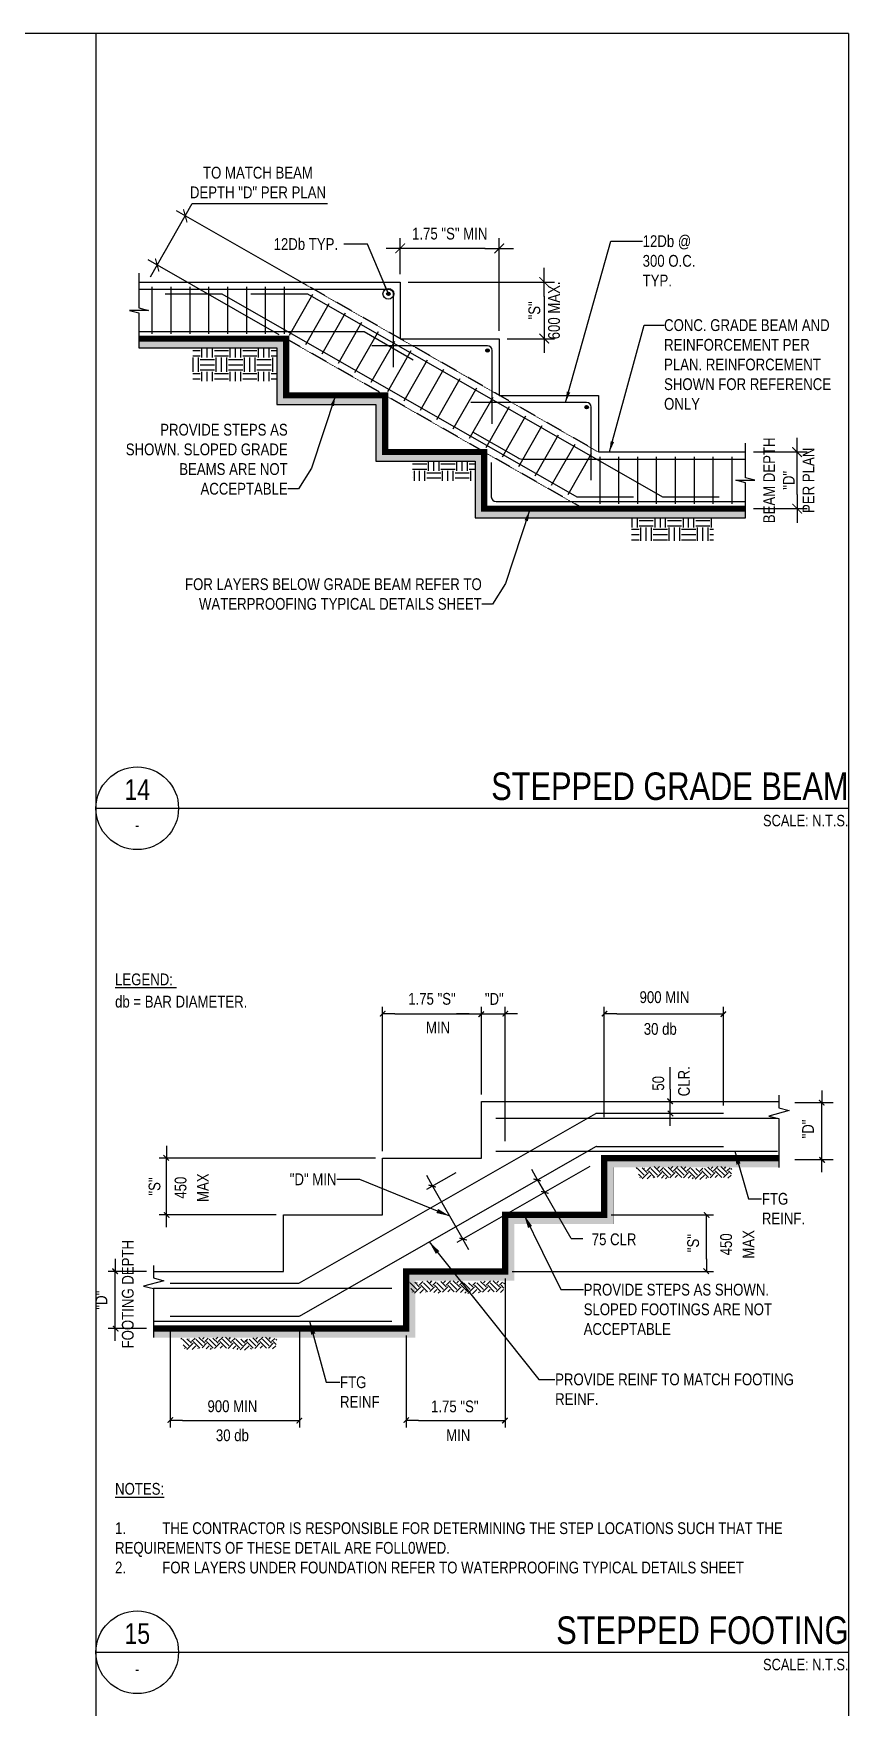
# Model space of a CAD drawing. Header units: millimetres. Extents: x 1990 to 90214, y -16050 to 57150.
# Drawn here: x 72195 to 89875, y 20852 to 57150 of the extents above; entities that cross this region are included whole.
import ezdxf
from ezdxf.enums import TextEntityAlignment as Align

# ---------------------------------------------------------------- set-up
doc = ezdxf.new("R2010")
doc.units = ezdxf.units.MM
doc.linetypes.add('DASHED', pattern=[0.75, 0.5, -0.25])
doc.linetypes.add('HIDDEN2', pattern=[0.1875, 0.125, -0.0625])
doc.layers.add('NPLT-JLA', color=193, linetype='Continuous', plot=False)
for name, color, linetype in [('S-G-BREK', 2, 'Continuous'), ('S-G-DIMS', 1, 'Continuous'), ('S-G-HIDDEN', 1, 'HIDDEN2'), ('S-G-HTCH', 1, 'Continuous'), ('S-G-LEDR', 2, 'Continuous'), ('S-G-MEDM', 3, 'Continuous'), ('S-G-RBAR', 7, 'Continuous'), ('S-G-TEXT', 3, 'Continuous'), ('S-G-THCK', 6, 'Continuous'), ('S-G-TITL', 7, 'Continuous'), ('S-G-TITLREF', 4, 'Continuous'), ('S-HATCH', 8, 'Continuous'), ('WATER PROOF', 1, 'DASHED')]:
    doc.layers.add(name, color=color, linetype=linetype)
doc.styles.add('ARIAL', font='arial.ttf', dxfattribs={"width": 0.8})
doc.dimstyles.new('ARIALDIMS', dxfattribs={"dimscale": 12, "dimtxt": 20, "dimasz": 19.5, "dimexe": 2.25, "dimexo": 1.75, "dimgap": 10, "dimtad": 1, "dimzin": 3, "dimdsep": 46, "dimtxsty": 'ARIAL', "dimblk1": 'nyatick', "dimblk2": 'nyatick', "dimsah": 1, "dimcen": 2.25, "dimclrd": 1, "dimclre": 1, "dimclrt": 2, "dimadec": 0, "dimazin": 0, "dimtfac": 1, "dimtmove": 0, "dimatfit": 3, "dimfxl": 1, "dimfrac": 2, "dimtolj": 1, "dimtzin": 0, "dimarcsym": 0})
pattern_1 = [(0, (-125039.88, -82204.95), (307.11207, 307.11207), [307.1121, -307.1121]), (0, (-125039.88, -82089.78), (307.11207, 307.11207), [307.1121, -307.1121]), (0, (-125039.88, -81974.6), (307.11207, 307.11207), [307.1121, -307.1121]), (90, (-125001.5, -81936.22), (-307.11207, 307.11207), [307.1121, -307.1121]), (90, (-124886.32, -81936.22), (-307.11207, 307.11207), [307.1121, -307.1121]), (90, (-124771.16, -81936.22), (-307.11207, 307.11207), [307.1121, -307.1121])]

# ---------------------------------------------------------------- blocks, each defined once
blk = doc.blocks.new('TICK')
blk.add_line((-1, 0), (0, 0))
at = {"const_width": 0.1}
blk.add_lwpolyline([(-0.24, -0.24), (0.2, 0.2)], dxfattribs=at)
blk = doc.blocks.new('*X70')
at = {"color": 0}
for p, q in [((54.31, 37.34), (54.5, 37.53)), ((56.04, 35.89), (54.62, 37.3)), ((55.51, 35.36), (54.8, 36.07)), ((55.58, 35.08), (56.92, 36.42)), ((56.57, 36.42), (55.59, 37.4)), ((56.04, 37.3), (56.08, 37.34)), ((56.57, 36.77), (57.34, 37.54)), ((56.68, 35.11), (57.45, 35.89)), ((58.31, 35.38), (56.92, 36.77)), ((58.87, 35.89), (57.45, 37.3)), ((59.4, 36.42), (58.14, 37.68)), ((58.8, 35.46), (59.75, 36.42)), ((58.87, 37.3), (59.25, 37.68)), ((59.4, 36.77), (60.11, 37.49)), ((59.66, 35.27), (60.28, 35.89)), ((61.16, 35.36), (59.75, 36.77)), ((61.7, 35.89), (60.28, 37.3)), ((62.23, 36.42), (61.1, 37.54)), ((61.45, 35.29), (62.58, 36.42)), ((61.7, 37.3), (62.11, 37.71)), ((62.23, 36.77), (63.17, 37.71)), ((63.97, 35.37), (62.58, 36.77)), ((62.61, 35.39), (63.11, 35.89)), ((64.52, 35.89), (63.11, 37.3)), ((65.05, 36.42), (63.76, 37.71)), ((64.33, 35.34), (65.41, 36.42)), ((64.52, 37.3), (64.85, 37.62)), ((65.05, 36.77), (65.8, 37.52)), ((65.31, 35.26), (65.94, 35.89)), ((66.82, 35.36), (65.41, 36.77)), ((67.35, 35.89), (65.94, 37.3)), ((66.84, 35.02), (68.24, 36.42)), ((67.88, 36.42), (66.98, 37.32)), ((67.82, 34.94), (68.77, 35.89)), ((67.88, 36.77), (68.44, 37.33)), ((69.65, 35.36), (68.24, 36.77)), ((70.18, 35.89), (68.77, 37.3)), ((70.71, 36.42), (69.54, 37.59)), ((69.97, 35.32), (71.06, 36.42)), ((70.18, 37.3), (70.55, 37.67)), ((70.71, 36.77), (71.65, 37.71)), ((72.45, 35.39), (71.06, 36.77)), ((71.08, 35.37), (71.59, 35.89)), ((73.01, 35.89), (71.59, 37.3)), ((73.54, 36.42), (72.24, 37.71)), ((72.86, 35.39), (73.89, 36.42)), ((73.01, 37.3), (73.33, 37.62)), ((73.54, 36.77), (74.22, 37.45)), ((73.75, 35.22), (74.42, 35.89)), ((74.51, 36.15), (73.89, 36.77)), ((74.62, 37.1), (74.42, 37.3)), ((55.09, 35.29), (55.15, 35.36)), ((57.95, 35.32), (57.98, 35.36)), ((60.57, 35.11), (60.81, 35.36)), ((66.24, 35.12), (66.47, 35.36)), ((69.1, 35.16), (69.3, 35.36))]:
    blk.add_line(p, q, dxfattribs=at)
blk = doc.blocks.new('nyatick')
at = {"layer": 'S-G-DIMS'}
blk.add_line((-1.01, 0), (1, 0), dxfattribs=at)
at = {"layer": 'S-G-DIMS', "const_width": 0.08}
blk.add_lwpolyline([(0.34, 0.34), (-0.34, -0.34)], dxfattribs=at)
blk = doc.blocks.new('A$C345d3ffa')
at = {"layer": 'S-HATCH'}
h = blk.add_hatch(dxfattribs=at)
h.set_pattern_fill('AR-CONC', color=256, scale=0.8, angle=45)
h.set_pattern_definition([(95, (-14860, -30357.71), (112.0757, 94.0427), [15.24, -167.64]), (40, (-14860, -30357.7), (-128.0148, 88.1414), [12.192, -134.1125]), (145.45144, (-14850.66, -30349.87), (-15.93904, 182.1841), [12.952, -142.4722]), (91.1842, (-14888.74, -30328.97), (177.1282, 129.5627), [22.86, -251.46]), (141.63556, (-14873.98, -30318.17), (-5.6693, 274.2614), [19.428, -213.7085]), (36.18415, (-14888.74, -30328.97), (-5.6693, 274.2614), [18.288, -201.1678]), (66, (-14867.18, -30321.79), (143.616, 27.9161), [15.24, -167.64]), (11, (-14867.18, -30321.79), (-69.23194, 139.15295), [12.192, -134.112]), (116.45145, (-14855.22, -30319.46), (74.38404, 167.0691), [12.952, -142.47195]), (82.5, (-14860, -30357.706), (-46.084375, 49.57873), [0, -132.4864, 0, -136.144, 0, -134.62]), (52.5, (-14860, -30357.706), (-18.87178, 94.4696), [0, -77.6224, 0, -129.4384, 0, -51.308]), (12.5, (-14892.04, -30389.75), (79.94229, 73.46096), [0, -50.8, 0, -158.496, 0, -210.312]), (2.5, (-14906.41, -30404.12), (69.41112, 98.1779), [0, -66.04, 0, -105.2576, 0, -149.352])])
h.paths.add_polyline_path([(-1209, -4147), (-4239, -4147), (-4239, -5130), (-5052, -5130), (-4960, -5290), (-4079, -5290), (-4079, -4307), (-1209, -4307)])
h.paths.add_polyline_path([(-5052, -5130), (-5959, -5130), (-5959, -6112), (-7679, -6112), (-7679, -7100), (-9526, -7100), (-9526, -7260), (-7519, -7260), (-7519, -6272), (-5799, -6272), (-5799, -5290), (-4960, -5290)])
h.paths.add_polyline_path([(-9526, -7100), (-11774, -7100), (-11774, -7260), (-9526, -7260)])
h.paths.add_polyline_path([(-11774, -7100), (-12059, -7100), (-12059, -7260), (-11774, -7260)])
at = {"layer": 'NPLT-JLA'}
for p, q in [((-1209, -4147), (-1209, -4307)), ((-12059, -7100), (-12059, -7260))]:
    blk.add_line(p, q, dxfattribs=at)
at = {"layer": 'S-G-BREK'}
for points in [[(-1209, -3056), (-1209, -3274), (-1033, -3322), (-1385, -3416), (-1209, -3457), (-1209, -4278)], [(-12059, -6007), (-12059, -6225), (-11883, -6272), (-12235, -6367), (-12059, -6407), (-12059, -7211)]]:
    blk.add_lwpolyline(points, dxfattribs=at)
at = {"layer": 'S-G-DIMS'}
for p, q in [((-8088, -4024), (-8088, -1522)), ((-7872, -1645), (-6585, -1645)), ((-6585, -1645), (-6801, -1645)), ((-6369, -3041), (-6369, -1522)), ((-6369, -1645), (-5959, -1645)), ((-5959, -3851), (-5959, -1522)), ((-4239, -3435), (-4239, -1522)), ((-4023, -1645), (-2384, -1645)), ((-2168, -3231), (-2168, -1522)), ((-3093, -2948), (-3093, -2568)), ((-3093, -3369), (-3093, -3164)), ((-264, -3187), (-930, -3187)), ((-462, -4174), (-462, -3187)), ((-8211, -4147), (-11960, -4147)), ((-11837, -5130), (-11837, -4147)), ((-4490, -4290), (-6800, -5610)), ((-264, -4174), (-930, -4174)), ((-6813, -4401), (-7325, -4693)), ((-7218, -4632), (-6694, -5549)), ((-5397, -4526), (-5276, -4739)), ((-4816, -5539), (-5169, -4926)), ((-9931, -5130), (-11960, -5130)), ((-4117, -5130), (-2344, -5130)), ((-2466, -5896), (-2466, -5346)), ((-4816, -5539), (-4609, -5539)), ((-12182, -6112), (-12847, -6112)), ((-12724, -7100), (-12724, -6112)), ((-5959, -6235), (-5959, -8817)), ((-5836, -6112), (-2344, -6112)), ((-12182, -7100), (-12847, -7100)), ((-11774, -7075), (-11774, -8817)), ((-9526, -7070), (-9526, -8817)), ((-7679, -7223), (-7679, -8817)), ((-11558, -8695), (-9743, -8695)), ((-7463, -8695), (-6175, -8695))]:
    blk.add_line(p, q, dxfattribs=at)
at = {"layer": 'S-G-MEDM'}
for p, q in [((-6369, -4147), (-6369, -3164)), ((-6369, -3164), (-1209, -3164)), ((-8088, -4147), (-6369, -4147)), ((-8088, -5130), (-8088, -4147)), ((-4239, -4147), (-1209, -4147)), ((-4239, -5130), (-4239, -4147)), ((-9808, -5130), (-8088, -5130)), ((-9808, -6112), (-9808, -5130)), ((-5959, -5130), (-4239, -5130)), ((-5959, -6112), (-5959, -5130)), ((-12059, -6112), (-9808, -6112)), ((-7679, -7100), (-7679, -6112)), ((-7679, -6112), (-5959, -6112)), ((-12059, -7100), (-7679, -7100))]:
    blk.add_line(p, q, dxfattribs=at)
at = {"layer": 'S-G-MEDM', "const_width": 0.8}
blk.add_lwpolyline([(-12059, -7260), (-7519, -7260), (-7519, -6272), (-5799, -6272), (-5799, -5290), (-4079, -5290), (-4079, -4307), (-1209, -4307)], dxfattribs=at)
at = {"layer": 'S-G-THCK'}
for p, q in [((-9526, -6312), (-4386, -3374)), ((-6123, -3451), (-1235, -3451)), ((-4365, -3369), (-2168, -3369)), ((-9526, -6885), (-4386, -3947)), ((-6123, -4024), (-1235, -4024)), ((-4365, -3942), (-2168, -3942)), ((-11774, -6317), (-9547, -6317)), ((-12059, -6399), (-7925, -6399)), ((-11774, -6890), (-9547, -6890)), ((-12059, -6972), (-7925, -6972))]:
    blk.add_line(p, q, dxfattribs=at)
for centre, start, end in [((-4365, -3410), 90, 119.7449), ((-4365, -3983), 90, 119.7449), ((-9547, -6276), 270, 299.7449), ((-9547, -6849), 270, 299.7449)]:
    blk.add_arc(centre, 40.9, start, end, dxfattribs=at)
at = {"layer": 'WATER PROOF', "ltscale": 200, "const_width": 109}
blk.add_lwpolyline([(-12059, -7100), (-7679, -7100), (-7679, -6112), (-5959, -6112), (-5959, -5130), (-4239, -5130), (-4239, -4147), (-1209, -4147)], dxfattribs=at)
at = {"layer": 'S-G-DIMS'}
for p, xscale, yscale, zscale, rotation in [((-8088, -1645), 216.206896551712, 216.206896551712, 216.206896551712, 180), ((-5959, -1645), 216.206896551712, 216.206896551712, 216.206896551712, 180), ((-4239, -1645), 216.206896551712, 216.206896551712, 216.206896551712, 180), ((-3093, -3164), 216.2068965516746, 216.2068965516746, 216.2068965516746, 270), ((-462, -3187), 216.2068965516746, 216.2068965516746, 216.2068965516746, 270), ((-3093, -3369), 216.2068965516752, 216.2068965516752, 216.2068965516752, 90), ((-11837, -4147), 216.2068965516746, 216.2068965516746, 216.2068965516746, 270), ((-5397, -4526), 216.2068965516582, 216.2068965516582, 216.2068965516582, 299.7448812969484), ((-462, -4174), 216.2068965516752, 216.2068965516752, 216.2068965516752, 90), ((-7218, -4632), 216.2068965516582, 216.2068965516582, 216.2068965516582, 299.7448812969484), ((-5276, -4739), 216.2068965516585, 216.2068965516585, 216.2068965516585, 119.7448812969483), ((-11837, -5130), 216.2068965516752, 216.2068965516752, 216.2068965516752, 90), ((-2466, -5130), 216.2068965516752, 216.2068965516752, 216.2068965516752, 90), ((-6694, -5549), 216.2068965516585, 216.2068965516585, 216.2068965516585, 119.7448812969483), ((-12724, -6112), 216.2068965516746, 216.2068965516746, 216.2068965516746, 270), ((-2466, -6112), 216.2068965516746, 216.2068965516746, 216.2068965516746, 270), ((-12724, -7100), 216.2068965516752, 216.2068965516752, 216.2068965516752, 90), ((-11774, -8695), 216.206896551712, 216.206896551712, 216.206896551712, 180), ((-7679, -8695), 216.206896551712, 216.206896551712, 216.206896551712, 180)]:
    blk.add_blockref('TICK', p, dxfattribs=dict(at, xscale=xscale, yscale=yscale, zscale=zscale, rotation=rotation))
at = {"layer": 'S-G-DIMS', "xscale": 216.206896551712, "yscale": 216.206896551712, "zscale": 216.206896551712}
for p in [(-6369, -1645), (-6369, -1645), (-2168, -1645), (-9526, -8695), (-5959, -8695)]:
    blk.add_blockref('TICK', p, dxfattribs=at)
at = {"layer": 'S-G-HTCH', "xscale": 81.89655172413728, "yscale": 81.89655172413728, "zscale": 81.89655172413728}
for p in [(-8134, -7380), (-12081, -9363), (-16034, -10341)]:
    blk.add_blockref('*X70', p, dxfattribs=at)
at = {"layer": 'S-G-LEDR', "color": 3, "style": 'ARIAL'}
for s, insert, char_height, width, attachment_point in [('"D" MIN', (-8886, -4616), 204.7, 1745, 9), ('FTG REINF.', (-1504, -4749), 204.7, 1152.84, 1), ('PROVIDE STEPS AS SHOWN. SLOPED FOOTINGS ARE NOT ACCEPTABLE', (-4596, -6325), 204.74, 4082.28, 1), ('FTG REINF', (-8824, -7931), 204.7, 918.22, 1), ('PROVIDE REINF TO MATCH FOOTING REINF.', (-5091, -7882), 204.74, 4239.38, 1), ('{\\LNOTES:\\P\\P\\pxi-3,l3,t3;}1.^ITHE CONTRACTOR IS RESPONSIBLE FOR DETERMINING THE STEP LOCATIONS SUCH THAT THE REQUIREMENTS OF THESE DETAIL ARE FOLL0WED.\\P2.^IFOR LAYERS UNDER FOUNDATION REFER TO WATERPROOFING TYPICAL DETAILS SHEET', (-12728, -9780), 204.741, 12937.28, 1)]:
    blk.add_mtext(s, dxfattribs=dict(at, insert=insert, char_height=char_height, width=width, attachment_point=attachment_point))
at = {"layer": 'S-G-TEXT', "style": 'ARIAL', "width": 0.8}
for s, height, p in [('%%ULEGEND: ', 204.74, (-12728, -1148)), ('db = BAR DIAMETER.', 204.74, (-12728, -1534)), ('75 CLR', 204.7, (-4456, -5657))]:
    blk.add_text(s, height=height, dxfattribs=at).set_placement(p)
for s, p in [('1.75 "S"', (-7229, -1383)), ('"D"', (-6147, -1385)), ('1.75 "S"', (-6833, -8453))]:
    blk.add_text(s, height=204.7, dxfattribs=at).set_placement(p, align=Align.MIDDLE_CENTER)
blk.add_text('900 MIN', height=204.7, dxfattribs=at).set_placement((-3194, -1354), align=Align.MIDDLE)
for s, p in [('MIN', (-7123, -1984)), ('30 db', (-3267, -2007)), ('900 MIN', (-10692, -8552)), ('30 db', (-10692, -9056)), ('MIN', (-6773, -9055))]:
    blk.add_text(s, height=204.7, dxfattribs=at).set_placement(p, align=Align.CENTER)
for s, p in [('CLR.', (-2754, -3074)), ('50', (-3200, -2976))]:
    blk.add_text(s, height=204.7, rotation=90, dxfattribs=at).set_placement(p)
for s, height, p in [('"D"', 204.7, (-703, -3641)), ('450', 204.7, (-11592, -4659)), ('MAX', 204.7, (-11204, -4659)), ('FOOTING DEPTH', 204.74, (-12508, -6507)), ('"D"', 204.7, (-12965, -6610))]:
    blk.add_text(s, height=height, rotation=90, dxfattribs=at).set_placement(p, align=Align.MIDDLE)
for p in [(-12044, -4638), (-2697, -5621)]:
    blk.add_text('"S"', height=204.7, rotation=90, dxfattribs=at).set_placement(p, align=Align.MIDDLE_CENTER)
for s, p in [('450', (-2022, -5642)), ('MAX', (-1634, -5642))]:
    blk.add_text(s, height=204.7, rotation=90, dxfattribs=at).set_placement(p, align=Align.CENTER)
at = {"layer": 'S-G-LEDR', "annotation_type": 0, "has_hookline": 1}
for points, hookline_direction in [([(-1974, -4024), (-1738, -4851), (-1508, -4851)], 0), ([(-6921, -5151), (-8482, -4514), (-8882, -4514)], 1), ([(-5631, -5130), (-4990, -6427), (-4599, -6427)], 0), ([(-7277, -5600), (-5372, -7984), (-5095, -7984)], 0), ([(-9352, -6972), (-9062, -8033), (-8828, -8033)], 0)]:
    blk.add_leader(points, dimstyle='ARIALDIMS', override={"dimgap": 0.05, "dimtad": 0}, dxfattribs=dict(at, hookline_direction=hookline_direction))

msp = doc.modelspace()

# ---------------------------------------------------------------- hatches: boundary and pattern name
at = {"layer": 'S-G-HTCH'}
h = msp.add_hatch(dxfattribs=at)
h.set_pattern_fill('NYAEARTH', color=256, scale=1228.448276, style=0, pattern_type=2)
h.set_pattern_definition(pattern_1)
h.paths.add_polyline_path([(77473.223, 49610.288), (77473.223, 50332.222), (75652.575, 50332.222), (75652.575, 49610.288)])
h = msp.add_hatch(dxfattribs=at)
h.set_pattern_fill('NYAEARTH', color=256, scale=1228.448276, style=0, pattern_type=2)
h.set_pattern_definition(pattern_1)
h.paths.add_polyline_path([(81772.792, 47451.346), (81772.792, 47875.326), (80415.174, 47875.326), (80415.174, 47451.346)])
h = msp.add_hatch(dxfattribs=at)
h.set_pattern_fill('NYAEARTH', color=256, scale=1228.448276, style=0, pattern_type=2)
h.set_pattern_definition(pattern_1)
h.paths.add_polyline_path([(85166.977, 46646.878), (85166.977, 46147.01), (86945.593, 46147.01), (86945.593, 46646.878)])
at = {"layer": 'S-HATCH', "transparency": 33554687}
h = msp.add_hatch(dxfattribs=at)
h.set_pattern_fill('AR-CONC', color=256)
h.set_pattern_definition([(50, (53475, 18300), (182.18467, -15.9391), [19.05, -209.55]), (355, (53475, 18300), (-35.2434, 191.05685), [15.24, -167.6406]), (100.45144, (53490.18, 18298.67), (146.94125, 175.11775), [16.19, -178.09024]), (46.1842, (53475, 18350.8), (271.079, -42.0423), [28.575, -314.325]), (96.63556, (53497.6, 18347.3), (237.4041, 247.4261), [24.285, -267.1356]), (351.18415, (53475, 18350.8), (237.4041, 247.4261), [22.86, -251.4597]), (21, (53500.4, 18338.1), (151.6144, -102.2652), [19.05, -209.55]), (326, (53500.4, 18338.1), (61.802, 184.188), [15.24, -167.64]), (71.45144, (53513.03, 18329.58), (213.4164, 81.9228), [16.19, -178.08994]), (37.5, (53475, 18300), (3.0886, 84.55504), [0, -165.608, 0, -170.18, 0, -168.275]), (7.5, (53475, 18300), (66.81966, 100.18057), [0, -97.028, 0, -161.798, 0, -64.135]), (327.5, (53418.36, 18300), (135.5906, -5.72874), [0, -63.5, 0, -198.12, 0, -262.89]), (317.5, (53392.96, 18300), (148.12918, 25.4265), [0, -82.55, 0, -131.572, 0, -186.69])])
h.paths.add_polyline_path([(87638.557, 46646.878), (87638.557, 46846.878), (81972.792, 46846.878), (81972.792, 48075.326), (79823.007, 48075.326), (79823.007, 49303.774), (77673.223, 49303.774), (77673.223, 50532.222), (74483.474, 50532.222), (74483.474, 50332.222), (77473.223, 50332.222), (77473.223, 49103.774), (79623.007, 49103.774), (79623.007, 47875.326), (81772.792, 47875.326), (81772.792, 46646.878)])
h.paths.add_polyline_path([(74148.731, 47011.814), (77789.001, 47011.814), (77789.001, 48832.28), (74148.731, 48832.28)], flags=9)

# ---------------------------------------------------------------- linework, layer by layer
at = {"layer": 'NPLT-JLA'}
for p, q in [((89875, 57150), (2250, 57150)), ((73550, 57150), (73550, -16050)), ((89875, 57150), (89875, -16050))]:
    msp.add_line(p, q, dxfattribs=at)
at = {"layer": 'S-G-BREK'}
for points in [[(74483.474, 51954.997), (74483.474, 51201.307), (74688.215, 51146.447), (74278.732, 51146.447), (74483.474, 51091.586), (74483.474, 50332.222)], [(87638.557, 46646.878), (87638.557, 47406.241), (87433.816, 47461.102), (87843.299, 47461.102), (87638.557, 47515.962), (87638.557, 48269.652)]]:
    msp.add_lwpolyline(points, dxfattribs=at)
at = {"layer": 'S-G-DIMS'}
msp.add_line((75640.375, 53464.202), (78572.925, 53464.202), dxfattribs=at)
at = {"layer": 'S-G-DIMS', "color": 1}
for p, q in [((78133.381, 51684.142), (75295.256, 53305.927)), ((75030.132, 52396.277), (75334.872, 52929.573)), ((80149.239, 51932.653), (80149.239, 52712.151)), ((82299.024, 50704.205), (82299.024, 52712.151)), ((81991.912, 52491.03), (80456.351, 52491.03)), ((77523.9, 50617.55), (74685.775, 52239.335)), ((80321.222, 51760.671), (83495.144, 51760.671)), ((83274.023, 51453.559), (83274.023, 50839.335)), ((82471.007, 50532.222), (83495.144, 50532.222)), ((87810.54, 48075.326), (88981.061, 48075.326)), ((88759.94, 47153.99), (88759.94, 47768.214)), ((87810.54, 46846.878), (88981.061, 46846.878))]:
    msp.add_line(p, q, dxfattribs=at)
at = {"layer": 'S-G-HIDDEN'}
for p, q in [((84448.808, 48075.326), (77999.455, 51760.671)), ((84122.576, 46846.878), (77673.223, 50532.222))]:
    msp.add_line(p, q, dxfattribs=at)
at = {"layer": 'S-G-MEDM'}
for points in [[(74483.474, 51760.671), (80149.239, 51760.671), (80149.239, 50532.222), (82299.024, 50532.222), (82299.024, 49303.774), (84448.808, 49303.774), (84448.808, 48075.326), (87638.557, 48075.326)], [(74483.474, 50532.222), (77673.223, 50532.222), (77673.223, 49303.774), (79823.007, 49303.774), (79823.007, 48075.326), (81972.792, 48075.326), (81972.792, 46846.878), (87638.557, 46846.878)], [(74483.474, 50332.222), (77473.223, 50332.222), (77473.223, 49103.774), (79623.007, 49103.774), (79623.007, 47875.326), (81772.792, 47875.326), (81772.792, 46646.878), (87638.557, 46646.878)]]:
    msp.add_lwpolyline(points, dxfattribs=at)
at = {"layer": 'S-G-RBAR'}
for points in [[(79931.702, 51504.744, -1), (79854.924, 51504.744, -1), (79931.702, 51504.744, -1), (79867.72, 51504.744, -1), (79918.905, 51504.744, -1), (79880.516, 51504.744, -1), (79906.109, 51504.744, -1), (79893.313, 51504.744, -1)], [(82081.486, 50276.296, -1), (82004.708, 50276.296, -1), (82081.486, 50276.296, -1), (82017.504, 50276.296, -1), (82068.69, 50276.296, -1), (82030.301, 50276.296, -1), (82055.893, 50276.296, -1), (82043.097, 50276.296, -1)], [(84231.271, 49047.847, -1), (84154.493, 49047.847, -1), (84231.271, 49047.847, -1), (84167.289, 49047.847, -1), (84218.474, 49047.847, -1), (84180.085, 49047.847, -1), (84205.678, 49047.847, -1), (84192.882, 49047.847, -1)]]:
    msp.add_lwpolyline(points, format="xyb", dxfattribs=at)
at = {"layer": 'S-G-THCK'}
for p, q in [((74772.72, 50634.593), (74772.72, 51658.3)), ((75182.202, 50634.593), (75182.202, 51658.3)), ((75591.685, 50634.593), (75591.685, 51658.3)), ((76001.168, 50634.593), (76001.168, 51658.3)), ((76410.651, 50634.593), (76410.651, 51658.3)), ((76820.133, 50634.593), (76820.133, 51658.3)), ((77229.616, 50634.593), (77229.616, 51658.3)), ((77639.099, 50634.593), (77639.099, 51658.3)), ((77745.741, 50608.689), (78253.641, 51497.516)), ((78101.271, 50405.529), (78609.172, 51294.355)), ((78456.802, 50202.368), (78964.703, 51091.195)), ((78812.332, 49999.208), (79320.233, 50888.035)), ((79167.863, 49796.048), (79675.764, 50684.874)), ((79523.394, 49592.887), (80031.294, 50481.714)), ((79878.924, 49389.727), (80386.825, 50278.554)), ((80234.455, 49186.567), (80742.356, 50075.393)), ((80589.985, 48983.406), (81097.886, 49872.233)), ((80945.516, 48780.246), (81453.417, 49669.073)), ((81301.047, 48577.086), (81808.947, 49465.912)), ((81656.577, 48373.925), (82164.478, 49262.752)), ((82012.108, 48170.765), (82520.009, 49059.592)), ((82367.638, 47967.605), (82875.539, 48856.431)), ((82723.169, 47764.444), (83231.07, 48653.271)), ((81720.871, 48514.044), (82710.143, 47948.746)), ((83078.7, 47561.284), (83586.6, 48450.111)), ((82811.723, 47921.77), (87638.557, 47921.77)), ((83434.23, 47358.124), (83942.131, 48246.95)), ((83789.761, 47154.963), (84297.662, 48043.79)), ((84483.956, 46949.248), (84483.956, 47972.955)), ((84893.438, 46949.248), (84893.438, 47972.955)), ((85302.921, 46949.248), (85302.921, 47972.955)), ((85712.404, 46949.248), (85712.404, 47972.955)), ((86121.887, 46949.248), (86121.887, 47972.955)), ((86531.369, 46949.248), (86531.369, 47972.955)), ((86940.852, 46949.248), (86940.852, 47972.955)), ((87350.335, 46949.248), (87350.335, 47972.955))]:
    msp.add_line(p, q, dxfattribs=at)
for points in [[(74483.474, 51607.115), (79893.313, 51607.115, -0.414213562), (79995.683, 51504.744), (79995.683, 49917.998)], [(82145.468, 48689.55), (82145.468, 50276.296, 0.414213562), (82043.097, 50378.666), (79535.015, 50378.666)], [(84295.252, 47461.102), (84295.252, 49047.847, 0.414213562), (84192.882, 49150.218), (81684.8, 49150.218)], [(82126.348, 47846.432), (82126.348, 47102.804, 0.414213562), (82228.718, 47000.434), (87638.557, 47000.434)]]:
    msp.add_lwpolyline(points, format="xyb", dxfattribs=at)
for points in [[(75052.364, 51504.744), (76280.812, 51504.744), (83984.206, 47102.804), (85212.655, 47102.804)], [(76909.376, 51504.744), (78137.824, 51504.744), (85841.219, 47102.804), (87069.667, 47102.804)], [(74483.474, 50685.778), (79364.679, 50685.778), (80431.271, 50076.297)]]:
    msp.add_lwpolyline(points, dxfattribs=at)
msp.add_arc((82811.723, 48126.511), 204.741, 240.2551187, 270, dxfattribs=at)
at = {"layer": 'S-G-TITLREF'}
for p, q in [((73550, 40350), (89875, 40350)), ((73550, 40350), (89875, 40350)), ((73550, 22050), (89875, 22050))]:
    msp.add_line(p, q, dxfattribs=at)
for centre in [(74445.884, 40350), (74445.884, 22050)]:
    msp.add_circle(centre, 895.884, dxfattribs=at)
at = {"layer": 'WATER PROOF', "ltscale": 200, "const_width": 136.37}
msp.add_lwpolyline([(74483.474, 50532.222), (77673.223, 50532.222), (77673.223, 49303.774), (79823.007, 49303.774), (79823.007, 48075.326), (81972.792, 48075.326), (81972.792, 46846.878), (87638.557, 46846.878)], dxfattribs=at)

# ---------------------------------------------------------------- block references
at = {"layer": 'S-G-DIMS', "color": 1}
for p, xscale, yscale, zscale, rotation in [((75487.242, 53196.221), 307.1120689655034, 307.1120689655034, 307.1120689655034, 60.25511870305829), ((74877.761, 52129.629), 307.1120689655039, 307.1120689655039, 307.1120689655039, 240.2551187030583), ((80149.239, 52491.03), 307.1120689655148, 307.1120689655148, 307.1120689655148, 180), ((83274.023, 51760.671), 307.1120689655152, 307.1120689655152, 307.1120689655152, 90), ((83274.023, 50532.222), 307.1120689655148, 307.1120689655148, 307.1120689655148, 270), ((88759.94, 48075.326), 307.1120689655152, 307.1120689655152, 307.1120689655152, 90), ((88759.94, 46846.878), 307.1120689655148, 307.1120689655148, 307.1120689655148, 270)]:
    msp.add_blockref('nyatick', p, dxfattribs=dict(at, xscale=xscale, yscale=yscale, zscale=zscale, rotation=rotation))
at = {"layer": 'S-G-DIMS', "color": 1, "xscale": 307.1120689655148, "yscale": 307.1120689655148, "zscale": 307.1120689655148}
msp.add_blockref('nyatick', (82299.024, 52491.03), dxfattribs=at)
at = {"layer": 'S-G-MEDM', "xscale": 1.25, "yscale": 1.25, "zscale": 1.25}
msp.add_blockref('A$C345d3ffa', (89875, 37947.133), dxfattribs=at)

# ---------------------------------------------------------------- texts
at = {"layer": 'S-G-DIMS', "color": 3, "insert": (77064.161, 53918.32), "char_height": 255.92673, "width": 2950.63609, "attachment_point": 5, "style": 'ARIAL'}
msp.add_mtext('\\A1;TO MATCH BEAM DEPTH "D" PER PLAN', dxfattribs=at)
at = {"layer": 'S-G-DIMS', "color": 3, "insert": (81224.132, 52808.867), "char_height": 255.92673, "attachment_point": 5, "style": 'ARIAL'}
msp.add_mtext('\\A1;1.75 "S" MIN', dxfattribs=at)
at = {"layer": 'S-G-DIMS', "color": 3, "attachment_point": 5, "rotation": 90, "style": 'ARIAL'}
for s, insert, char_height in [('"S"\\P600 MAX.', (83274.023, 51146.447), 255.9267), ('\\A1;BEAM DEPTH\\P"D"\\PPER PLAN', (88578.494, 47461.102), 255.92673)]:
    msp.add_mtext(s, dxfattribs=dict(at, insert=insert, char_height=char_height))
at = {"layer": 'S-G-LEDR', "color": 3, "char_height": 255.92673, "style": 'ARIAL'}
for s, insert, width, attachment_point in [('12Db @ 300 O.C. TYP.', (85409.282, 52774.757), 1599.15103, 1), ('CONC. GRADE BEAM AND REINFORCEMENT PER PLAN. REINFORCEMENT SHOWN FOR REFERENCE ONLY', (85873.888, 50954.249), 3767.20602, 1), ('PROVIDE STEPS AS SHOWN. SLOPED GRADE BEAMS ARE NOT ACCEPTABLE', (77709.657, 47147.197), 3928.78929, 9), ('FOR LAYERS BELOW GRADE BEAM REFER TO WATERPROOFING TYPICAL DETAILS SHEET', (81918.879, 44651.077), 6528.27535, 9)]:
    msp.add_mtext(s, dxfattribs=dict(at, insert=insert, width=width, attachment_point=attachment_point))
at = {"layer": 'S-G-TEXT', "color": 3, "insert": (78802.492, 52712.096), "char_height": 255.92673, "width": 4913.7931, "attachment_point": 3, "style": 'ARIAL'}
msp.add_mtext('\\A1;12Db TYP.', dxfattribs=at)
at = {"layer": 'S-G-TEXT', "color": 7, "char_height": 248.85672, "width": 1863.91779, "attachment_point": 3, "style": 'ARIAL'}
for insert in [(89875, 40208.08), (89875, 21908.08)]:
    msp.add_mtext('\\W0.8000;SCALE: N.T.S.', dxfattribs=dict(at, insert=insert))
at = {"layer": 'S-G-TITL', "char_height": 597.2561, "width": 14259.2115, "attachment_point": 3, "style": 'ARIAL'}
for s, insert in [('STEPPED GRADE BEAM', (89875, 41127.396)), ('STEPPED FOOTING', (89875, 22827.396))]:
    msp.add_mtext(s, dxfattribs=dict(at, insert=insert))
at = {"layer": 'S-G-TITLREF', "style": 'ARIAL', "width": 0.8}
for s, height, p in [('14', 447.9421, (74445.884, 40753.472)), ('-', 248.857, (74445.884, 39987.733)), ('15', 447.9421, (74445.884, 22453.472)), ('-', 248.857, (74445.884, 21687.733))]:
    msp.add_text(s, height=height, dxfattribs=at).set_placement(p, align=Align.MIDDLE)

# ---------------------------------------------------------------- leaders
at = {"layer": 'S-G-LEDR', "annotation_type": 0, "has_hookline": 1}
for points, hookline_direction, text_width in [([(83737.742, 49150.218), (84715.981, 52646.794), (85408.682, 52646.794)], 0, 1565.448), ([(84690.076, 48075.326), (85443.931, 50826.286), (85873.288, 50826.286)], 0, 3594.845), ([(78748.115, 49303.774), (78227.261, 47723.138), (77944.257, 47275.16), (77710.257, 47275.16)], 1, 3484.095), ([(82957.336, 46807.655), (82436.482, 45227.019), (82153.479, 44779.04), (81919.479, 44779.04)], 1, 6400.333)]:
    msp.add_leader(points, dimstyle='ARIALDIMS', override={"dimgap": 0.05, "dimtad": 0}, dxfattribs=dict(at, hookline_direction=hookline_direction, text_width=text_width))
at = {"layer": 'S-G-LEDR'}
msp.add_leader([(79893.313, 51504.744), (79441.064, 52584.132), (78925.337, 52584.132)], dimstyle='ARIALDIMS', override={"dimgap": 0.05, "dimtad": 0, "dimldrblk": 'DOTBLANK'}, dxfattribs=at)

doc.saveas('drawing.dxf')
